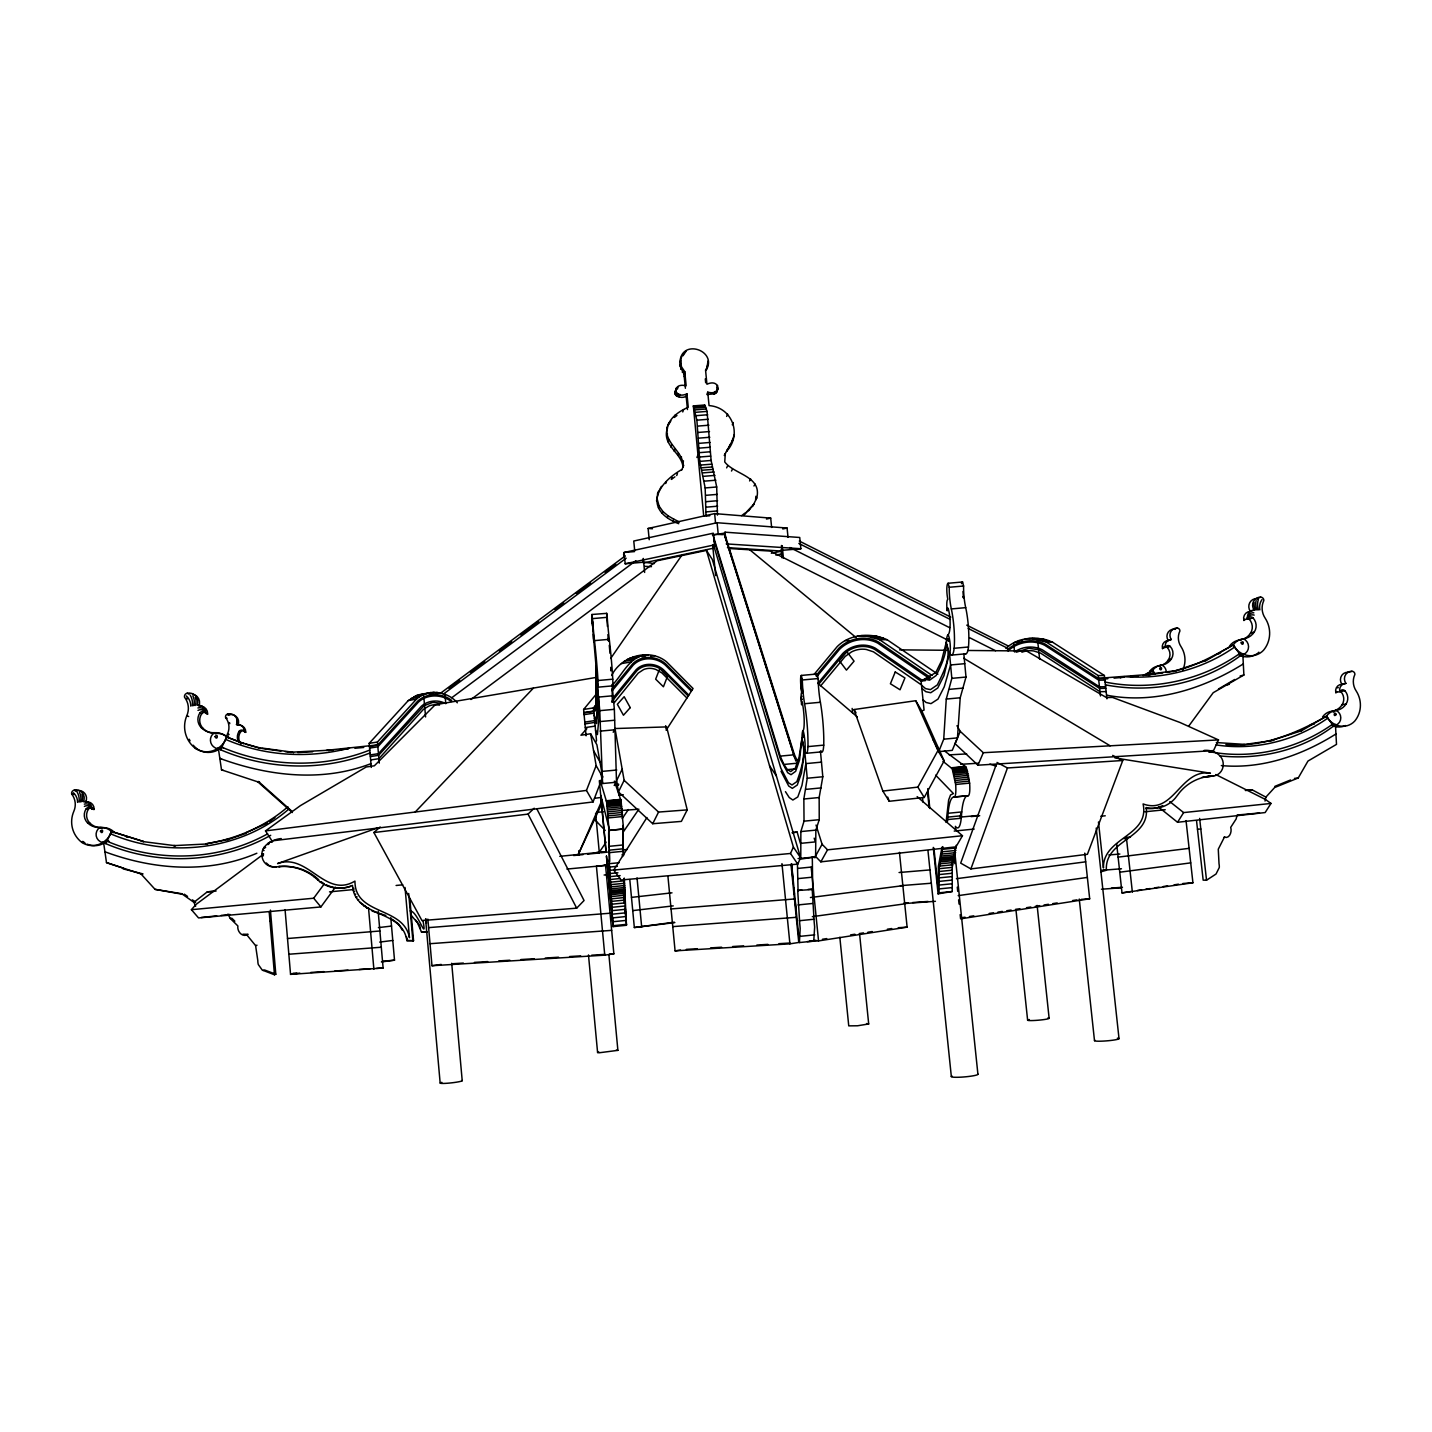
<?xml version="1.0" encoding="UTF-8"?>
<svg xmlns="http://www.w3.org/2000/svg" width="1432" height="1432" viewBox="0 0 1432 1432"><rect width="100%" height="100%" fill="white"/><g stroke="black" fill="none" stroke-linecap="round" stroke-linejoin="round"><path stroke-width="1.5" d="M601.046 773.477L602.586 783.537L616.512 782.212L614.364 709.323L612.162 685.516M933.27 847.404L938.085 893.854L952.244 891.51L952.244 867.38L956.2 845.292M623.296 855.244L622.974 825.512M611.697 908.837L612.538 917.894L626.035 916.534L624.263 878.12M801.848 890.042L797.713 890.453L812.75 889.505L812.302 857.231A7.303 0.913 84.2 0 1 812.427 856.98M602.586 783.537L599.757 710.666L597.377 684.8L597.967 707.211L596.571 723.572L594.441 718.452M593.349 634.125L593.528 638.941M709.825 515.735L706.012 516.057L705.17 487.936L699.747 461.39L696.883 420.185L693.357 405.9L704.669 405.005L707.05 411.396L711.113 460.46L716.698 486.987L717.45 515.09M625.283 905.973L611.732 907.333L609.817 872.16M669.03 422.78C658.971 441.199 685.409 451.08 682.992 467.297C682.115 453.192 662.819 445.961 666.9 430.012C668.243 418.484 678.446 411.539 688.255 407.261L686.93 393.8C673.452 400.065 671.572 381.843 686.161 385.87L684.782 371.676L681.399 366.681L680.719 359.629L679.842 365.715L683.995 374.146L685.391 388.269M938.085 893.854L939.106 892.834L939.052 868.687L942.811 846.616M780.995 771.257L788.71 786.025L792.326 788.352L797.266 785.04L801.419 773.262L804.659 750.386L807.236 778.238L803.853 799.002L804.032 821.163L800.864 831.562L800.792 854.993A18.294 2.184 84.3 0 1 800.506 858.394L798.054 858.556M717.128 388.716L717.038 391.741L714.801 393.764L706.853 394.534L707.748 392.153C722.301 396.163 720.368 377.976 706.943 384.241L705.546 370.065L706.853 368.024L705.958 370.512C718.434 350.697 681.256 337.773 679.967 362.171M686.93 393.8L686.143 396.163C681.614 399.671 670.713 395.089 676.477 389.504M732.701 440.018L726.561 451.349C742.349 434.63 732.378 407.279 709.055 405.596L707.748 392.153M820.447 751.12L822.809 776.753L819.158 797.534L819.229 819.695L815.846 830.113L815.649 853.526A18.294 2.291 84.3 0 1 815.327 856.927L800.345 859.164M963.826 653.601L965.991 677.05L960.21 697.778L957.471 737.892L952.244 750.368L938.712 751.657L943.724 739.18L946.266 699.067L951.832 678.356L949.47 652.867L944.01 675.51L937.745 687.987L930.764 692.73L925.824 691.692L921.814 688.309M942.023 847.135L938.39 866.217L938.264 889.952L933.933 848.12M947.358 821.807A35.048 6.444 84.2 0 0 947.626 819.569L948.091 813.269A56.403 10.668 83.9 0 1 953.623 797.033L968.372 795.691A13.783 2.703 84.2 0 0 969.625 783.125L965.669 766.782L944.458 750.923M755.881 496.26L755.613 499.804L756.758 497.96C762.11 476.068 734.473 474.708 724.735 461.945L725.326 453.443L724.341 455.519L727.545 449.254M956.111 827.159A35.03 6.659 84.2 0 0 961.248 818.245L961.749 811.944A56.367 11.009 83.9 0 1 967.495 795.691M960.729 813.555L960.281 817.779M808.078 889.415L812.212 889.004L814.199 922.351A16.271 1.969 84 0 1 814.647 927.095L813.752 941.092L799.414 942.56L800.184 928.562A16.271 1.88 84.1 0 0 799.736 923.819L797.713 890.453M1100.904 871.802L1106.381 870.262C1104.43 839.277 1150.576 838.884 1146.173 807.541A30.842 30.018 69.4 0 0 1175.225 798.179L1179.699 792.343A47.99 46.576 71.7 0 1 1210.04 776.216L1213.709 775.983A11.742 11.384 68.8 0 0 1223.232 764.688C1223.554 754.7 1212.85 749.509 1204.061 750.422M678.714 523.7C643.63 510.06 655.802 484.338 681.668 469.624M656.554 501.003L658.04 492.107M270.039 865.787A12.315 12.082 -25.5 0 0 276.072 867.076L274.675 867.058A12.387 12.154 -25.4 0 1 262.199 857.482C259.657 846.258 271.704 839.403 281.245 838.561M951.564 864.892L951.922 862.136M801.598 704.759L801.831 701.644L802.368 702.951A15 1.897 84.7 0 1 804.211 721.871A21.212 2.685 84.7 0 1 803.083 730.553A19.941 2.524 84.6 0 0 801.992 738.16L799.557 759.962L795.655 771.329L791.019 774.694L787.672 772.689L780.368 758.942L713.691 539.13M802.475 740.917C805.93 754.539 801.49 768.787 796.854 781.639L792.003 784.969L788.441 782.713L780.834 768.214L713.512 544.894M612.807 922.745L606.524 856.121M583.916 712.581L593.743 711.042L596.088 703.721L595.784 663.249L593.689 639.281L593.779 642.198M626.124 919.416L626.518 925.269L613.057 926.629L612.645 920.758M955.001 850.053L954.392 853.383M1331.456 725.272L1335.429 724.556L1336.504 744.372L1307.971 761.054L1298.233 777.97L1274.641 787.528L1265.888 797.123L1265.011 801.043M614.4 781.12L620.897 800.363L623.529 828.842L609.083 830.488L606.577 801.741L600.133 780.368M626.285 921.385L625.032 908.21M947.196 610.784L947.626 607.812L948.324 608.868A13.729 2.667 85.1 0 1 950.078 626.124A19.421 3.759 85.1 0 1 948.145 634.662A18.24 3.544 84.9 0 0 946.301 642.18C946.767 653.744 941.343 665.307 936.134 675.51L929.547 680.2L924.786 679.233L929.225 678.822M946.069 822.415L948.646 799.951L950.544 794.939L953.426 793.561L935.633 775.159M946.838 644.615C951.188 658.434 943.223 672.682 937.351 684.89L930.46 689.615L925.609 688.649L921.492 685.194M596.356 677.425L598.003 687.181L597.985 680.522A33.043 1.235 84.8 0 0 594.477 640.623L593.045 626.428M1335.895 692.909L1335.949 692.73A3.043 2.936 66.1 0 1 1336.754 691.423M1352.023 671.286A7.751 7.464 65.6 0 0 1345.901 683.404A6.856 6.605 66 0 0 1339.761 691.62L1335.77 692.479A6.82 6.569 66 0 1 1341.891 684.299A7.715 7.429 65.6 0 1 1347.977 672.252L1352.023 671.286A2.918 2.81 65.4 0 1 1354.887 674.454A16.468 15.841 65.8 0 0 1356.211 691.012A25.257 24.344 66.5 0 1 1354.726 721.102A17.399 16.772 66.7 0 1 1336.289 724.968L1336.02 724.843A18.097 17.435 66.7 0 1 1326.497 716.179C1296.282 733.363 1261.878 747.898 1225.881 744.604M1243.907 620.557L1243.961 620.36A3.258 3.15 62.4 0 1 1244.551 619.268M1260.751 597.162A8.27 8.001 61.9 0 0 1254.163 610.05A7.321 7.071 62.4 0 0 1247.558 618.785L1243.782 620.092A7.285 7.035 62.4 0 1 1250.351 611.41A8.234 7.966 61.9 0 1 1256.92 598.576L1260.751 597.162A3.115 3.007 61.7 0 1 1263.83 600.545A17.56 16.969 62.3 0 0 1265.19 618.194A26.957 26.08 62.9 0 1 1263.507 650.271A18.562 17.972 63.2 0 1 1243.728 654.317L1243.423 654.191A19.296 18.67 63.1 0 1 1233.238 644.919C1212.421 656.393 1191.066 669.084 1166.919 672.396M1162.533 648.678L1162.426 648.284A6.444 6.265 62.7 0 1 1168.297 640.552A7.303 7.088 62.3 0 1 1174.168 629.185L1177.176 628.057A2.757 2.667 62 0 1 1179.896 631.065A15.555 15.09 62.6 0 0 1181.06 646.709A23.861 23.198 63.3 0 1 1182.725 670.069M1177.176 628.057A7.339 7.124 62.3 0 0 1171.287 639.495A6.48 6.301 62.7 0 0 1165.397 647.246L1162.587 648.499A2.882 2.792 62.8 0 1 1167.205 647.407L1170.195 646.387A10.042 9.773 63 0 1 1171.358 658.953A14.248 13.855 62.8 0 1 1161.764 665.021A13.371 13.013 64.2 0 0 1152.617 670.427L1145.922 674.669M681.005 358.788L681.775 356.228M679.842 365.715L680.594 363.191M683.691 353.239L682.921 355.816L686.322 350.858M680.648 369.188L681.399 366.681M674.812 393.084L676.441 387.804M675.045 394.086L675.779 391.706M682.33 372.356L683.1 369.868M675.546 395.017L676.28 392.637M677.39 389.039L678.142 386.64M731.68 442.166L734.383 434.63M676.262 395.787L676.996 393.406M677.139 396.342L677.891 393.979M683.995 374.146L684.782 371.676M666.9 430.012L667.581 427.81M678.142 396.664L678.893 394.301M684.245 376.616L685.015 374.146M666.775 436.026L667.455 433.86M679.18 396.718L679.932 394.355M674.973 415.19L674.239 417.446L676.942 415.495M668.189 442.058L668.887 439.91M670.892 447.088L671.608 444.958M682.76 411.951L683.547 409.659M1236.997 815.435L1236.156 818.961L1230.697 827.392C1232.129 831.473 1229.766 838.955 1224.36 837.219L1218.274 849.194L1219.026 863.854A12.655 12.279 73.7 0 1 1219.276 867.541L1216.037 874.021L1206.532 880.215L1203.166 880.161L1196.543 820.787M661.423 486.361L657.395 493.986M674.275 451.402L675.009 449.308M708.017 361.079L707.014 367.147L707.891 364.641M665.719 483.533L666.399 481.582M693.357 405.9L703.738 516.361M658.452 507.913L659.114 506.105L657.198 499.142M677.766 455.304L678.5 453.228M996.242 764.545L960.693 863.12L970.896 868.92L1087.407 854.295L1122.742 760.499L1112.682 755.398M970.896 868.92L1007.448 767.964L1122.742 760.499M672.055 477.429L671.34 479.398L674.92 476.82M607.437 626.428L606.613 613.361L591.917 614.489L592.096 620.593M680.755 459.063L681.525 457.005M662.264 513.336L662.944 511.546L659.114 506.105M676.71 475.531L677.461 473.562M682.706 462.966L683.476 460.943M704.293 405.972L704.669 405.005M596.5 677.372L435.256 704.723L374.343 765.798L366.198 766.997L300.416 805.625L265.511 830.9L271.973 840.888L593.063 801.956L602.621 776.985L596.911 744.837L590.646 733.775L580.927 735.225L586.852 728.691M713.78 393.979L714.711 391.616M716.644 387.804L717.575 385.405M714.801 393.764L715.732 391.401M593.063 801.956L586.458 790.428L596.142 765.619L590.646 733.775M715.714 393.299L716.662 390.918M667.348 517.543L668.028 515.788L662.944 511.546M716.483 392.619L718.273 388.376M370.029 752.963C322.415 771.633 267.533 769.933 220.653 749.777L226.65 736.961L244.013 743.655L228.315 737.677A15.949 15.609 -17.3 0 0 216.107 733.435A16.969 16.629 -15.1 0 1 203.183 728.53L201.375 727.76A12.047 11.796 -15.3 0 1 199.871 712.957A3.473 3.401 -15.1 0 1 205.743 713.226L207.622 714.264M270.702 835.286C220.886 863.424 158.182 866.127 105.735 843.627L111.481 831.473L143.576 841.533L111.481 831.473A15.233 14.839 -22.9 0 0 99.846 827.463A16.217 15.788 -21.2 0 1 87.549 822.845A11.456 11.152 -21.4 0 1 86.171 808.829A3.294 3.204 -21.1 0 1 91.72 809.044L94.1 809.545M696.919 457.488L697.778 455.43M673.04 520.908L673.756 519.154L668.028 515.788M956.97 725.702L960.263 731.376L955.054 743.655L977.949 765.189L1213.548 750.583L1218.507 739.914L1179.932 722.462L1112.503 697.438L1106.435 697.563L1026.547 650.987L967.817 650.468M977.949 765.189L983.301 752.713L1218.507 739.914M726.65 416.426L727.635 414.17M573.623 855.53L577.991 855.119L602.228 799.772M646.924 817.529L613.755 870.065L621.058 880L797.749 864.123L800.595 857.75L712.277 559.375L706.459 550.407L657.073 560.789L470.967 699.496M752.946 505.747L754.073 503.921L743.888 514.947L752.946 505.747L756.758 497.96M797.749 864.123L790.5 853.472L793.382 847.082L706.459 550.407M732.289 424.767L733.309 422.53M205.743 713.226L205.868 712.921A7.786 7.607 -15 0 0 196.954 705.206A8.807 8.61 -14.4 0 0 187.162 693.231A3.312 3.24 -14 0 0 184.567 697.295A18.723 18.294 -15 0 1 186.804 715.696A28.604 27.996 -15.7 0 0 195.307 748.31L197.151 748.954A19.601 19.189 -16.2 0 0 219.096 749.276L219.382 749.079A20.388 19.959 -16.2 0 0 222.372 746.878M91.72 809.044L91.863 808.776A7.393 7.196 -21 0 0 83.432 801.49A8.377 8.144 -20.4 0 0 74.196 790.178A3.15 3.061 -20.2 0 0 71.707 794.044A17.793 17.291 -20.7 0 1 73.766 811.461A27.172 26.474 -21.7 0 0 81.713 842.32L84.041 842.446A18.634 18.151 -22 0 0 85.025 843.072M577.991 855.119L602.353 802.547M729.21 446.945L730.213 444.833M681.596 470.179L683.762 465.293M613.2 732.289L615.008 728.548L666.632 726.901L687.217 809.885L681.381 821.395L652.723 823.722L618.445 791.914L616.548 780.726L622.168 769.217M618.445 791.914L624.137 780.333L615.008 728.548M726.633 467.87L727.617 465.865M652.723 823.722L658.559 812.069L687.217 809.885M731.501 471.038L732.522 469.052M595.676 742.116L596.518 740.541L593.439 707.909L596.249 704.508M924.231 797.463L944.136 760.893L921.707 710.72L915.71 700.713L853.991 709.538L882.846 791.055L889.218 801.276L924.231 797.463L917.858 787.117L937.924 750.601L915.71 700.713M712.76 534.172L780.225 756.114L783.913 764.455L798.322 763.095L794.456 754.771L724.467 533.187L712.384 534.87L722.122 534.047M816.043 825.065L822.093 844.271L815.435 856.282L820.84 861.849L955.967 846.849L962.465 835.715L917.142 796.622M820.84 861.849L827.535 849.82L962.465 835.715M749.58 480.937L750.69 478.986M712.903 547.597L714.461 544.894L713.315 533.187L624.101 552.466L625.175 563.778L643.648 562.203L654.406 563.546M781.371 551.875L782.642 550.282L800.864 548.725L799.736 537.483L725.057 532.185L724.073 533.868L794.599 757.6M753.966 485.985L755.094 484.07M668.332 425.018L670.856 420.883M748.811 510.723L749.903 508.915M1177.552 822.272L1183.62 812.588L1270.989 803.442L1265.154 812.553L1177.552 822.272L1158.631 807.111M598.003 687.181L612.663 685.856M666.113 730.248L693.07 688.524L666.686 661.96C649.77 647.658 621.094 655.999 611.661 675.492M598.791 852.989L606.201 842.123M622.222 818.603L628.38 809.545M622.759 832.744L638.851 809.205L621.148 810.512M610.641 658.487L681.543 555.652M1188.882 725.899L1213.208 692.712L1243.889 675.009L1242.797 653.887L1239.038 655.015M263.613 854.063L195.951 904.487L191.423 909.696L198.547 917.93L320.893 906.939L335.392 887.196M191.423 909.696L313.68 898.222L324.294 883.884M614.31 702.647L638.242 673.076L643.63 669.55A36.373 24.058 81.1 0 1 656.017 669.532L661.96 672.986L686.93 698.01M612.61 698.548L636.13 669.711C643.398 662.246 655.874 662.927 663.392 669.657L688.81 695.111M611.625 701.787L636.828 670.838C643.791 663.66 655.695 664.394 662.927 670.749L688.201 696.059M612.18 690.833L633.23 665.11C641.787 656.286 656.518 657.145 665.343 665.11L691.334 691.226M611.625 685.767C622.222 675.546 628.881 657.037 645.367 654.997M611.768 689.347L632.532 664C641.411 654.836 656.679 655.749 665.808 664.018L691.942 690.278M586.082 735.797L583.612 709.467L596.231 694.18M814.056 674.454L837.183 646.62C849.982 633.767 871.157 632.461 887.106 639.728L937.888 674.203M815.918 675.797L838.669 648.445C848.782 638.171 865.483 634.913 878.299 641.894L930.657 677.587M816.831 676.62L839.474 649.43C849.23 639.531 865.34 636.399 877.709 643.111L928.974 678.106M820.751 685.767L845.202 656.411L851.557 651.882A36.051 29.105 89.4 0 1 866.306 649.466L873.466 651.828L920.382 684.174M818.8 684.102L843.573 654.442C851.557 646.476 864.606 643.917 874.666 649.376L920.687 680.916M1219.992 755.881C1260.285 760.231 1303.532 749.956 1335.429 724.556M1105.414 684.836C1152.599 694.001 1204.742 683.565 1242.797 653.887M371.3 767.427L369.188 743.333L377.421 742.027L416.497 699.12C428.096 688.452 447.375 691.173 457.345 702.808M369.188 743.333L408.299 700.552L416.766 695.469L434.147 692.3M798.072 891.116L797.409 862.673M415.208 812.016L533.438 688.076M380.16 826.944L373.895 832.529L421.957 920.561L576.684 908.157L584.059 900.513L536.749 808.704M608.94 955.09L617.89 1050.354L599.113 1052.788L597.591 1052.52L588.48 954.947M373.895 832.529L528.05 814.11L534.208 808.221M597.591 1052.52L598.791 1051.947M1005.873 648.392C1018.152 636.882 1037.573 635.647 1052.556 642.18L1104.394 675.51L1106.936 698.834M1007.287 650.038C1017.221 640.641 1032.937 637.884 1045.217 644.149L1098.559 678.571L1104.716 678.517M1008.056 650.916C1017.651 641.876 1032.794 639.227 1044.644 645.241L1098.738 680.182L1104.895 680.111M267.891 844.629L269.27 843.502L267.838 843.376M216.107 891.008L207.264 891.868L193.911 902.321L182.508 894.284L155.068 889.362L140.998 873.967L106.487 862.619L103.516 841.944L105.717 842.07M269.502 821.646L274.872 817.636M448.896 688.237L459.654 680.236M470.43 672.217L484.768 661.548M499.124 650.88L511.689 641.536M520.657 634.877L538.593 621.524M554.739 609.531L563.707 602.854M576.273 593.51L590.628 582.842M604.966 572.173L615.742 564.172M289.031 808.901C240.827 850.894 168.403 858.609 110.407 833.728M443.24 694.216L626.16 558.194M451.796 697.706L635.844 560.735M246.268 833.263L228.189 839.546L205.904 843.824C235.922 838.955 264.866 826.89 287.886 806.735M440.394 693.321L625.211 555.902M741.615 515.645L744.962 513.175M111.481 831.473A19.475 18.956 -22 0 1 102.925 842.356L102.657 842.535A18.741 18.24 -22 0 1 81.713 842.32M87.101 844.146A18.634 18.151 -22 0 0 104.858 842.678L105.145 842.499A19.386 18.867 -22 0 0 107.991 840.387M1333.765 726.525L1327.84 718.094C1295.817 740.702 1254.862 750.995 1216.072 744.891M1332.404 724.359C1297.356 749.222 1252.123 759.765 1209.825 751.728M1270.059 740.971L1301.581 730.732L1326.497 716.179A14.159 13.658 67.3 0 1 1336.056 710.433A15.072 14.535 66.2 0 0 1346.098 703.989A10.633 10.257 66.3 0 0 1344.791 690.689L1340.782 691.567A3.043 2.936 66.1 0 0 1339.636 690.851M1218.489 688.989L1234.688 679.484M1241.007 655.963L1234.688 646.978C1202.791 669.478 1162.909 679.556 1124.12 676.674L1120.236 677.569L1124.12 676.674M1239.557 653.654C1201.018 680.719 1151.292 691.441 1105.11 682.044M1148.804 675.474L1153.888 672.252L1152.617 670.427L1143.058 675.564M1173.166 671.554L1206.46 660.349L1233.238 644.919A15.108 14.624 63.8 0 1 1243.513 638.833A16.092 15.573 62.4 0 0 1254.307 631.995A11.349 10.991 62.6 0 0 1252.964 617.818A3.276 3.168 62.4 0 0 1247.737 619.054M317.618 879.839L318.781 879.767L315.255 876.742A50.335 49.422 -30.3 0 0 280.01 866.575L278.631 866.557A50.621 49.69 -30.3 0 1 314.073 876.778L319.998 881.808A32.274 31.79 -26.8 0 0 352.487 885.37C354.653 918.413 402.195 908.532 406.885 940.627L413.544 940.645L409.803 898.347M406.885 940.627L413.544 940.645M421.455 931.946L427.255 931.981L421.455 931.946L417.517 922.852L411.163 915.263M420.435 928.777L419.648 925.466L415.638 920.114M1335.949 733.972C1301.849 755.416 1262.057 769.306 1221.353 765.583M1243.316 663.911C1202.916 689.132 1154.21 704.472 1106.542 695.147M1016.362 652.187L1028.91 648.266L1039.238 649.824L1099.633 688.434L1105.79 688.327M1223.823 837.452L1224.718 836.986M267.605 833.854C218.881 860.9 157.824 862.995 106.756 841.121L108.957 841.246M402.41 930.317L398.579 924.016L392.279 919.326M242.957 934.201L248.112 934.326C242.527 937.96 236.96 931.588 237.873 925.949L230.284 918.485L227.939 914.099M920.848 711.364L924.07 710.075L921.062 681.005L935.758 672.646L941.558 660.779L946.301 642.18A23.395 4.564 85 0 0 949.649 653.243L949.738 653.404A22.5 4.386 85 0 0 954.142 648.284L968.479 646.995A32.524 6.516 85 0 0 965.705 607.651A21.695 4.439 85.2 0 1 963.593 586.01L962.626 582.036A10.114 2.041 85.2 0 0 961.481 583.665M859.737 935.472L868.687 1023.969L857.535 1025.777L848.746 1025.867L839.832 937.262M246.644 934.666L255.594 945.621L257.832 960.729A13.371 13.103 -33 0 0 258.315 964.559L262.217 970.055L274.479 974.78L275.803 974.225L270.415 910.108M1274.874 786.347L1290.518 779.993M263.112 970.484L264.49 969.947L275.803 974.225M378.137 827.714L277.575 863.586C307.88 852.416 325.118 899.028 354.957 881.092C354.706 915.746 403.591 906.134 409.463 937.674L405.023 887.464M1168.297 640.552L1171.287 639.495M1250.351 611.41L1254.163 610.05M256.847 853.239C208.481 874.039 153.421 869.868 104.93 851.772M369.778 750.064C322.612 768.716 268.196 767.14 221.709 747.128L223.41 747.79M370.96 763.632C322.254 782.516 267.891 776.108 219.812 758.369L221.513 758.978M349.533 748.023L348.764 748.292C308.166 758.763 264.097 756.078 225.54 739.342M1246.484 618.212A3.258 3.15 62.4 0 1 1249.152 619.125L1252.964 617.818M385.817 915.46L372.087 911.074M1150.218 672.252A17.005 16.522 63.5 0 1 1149.717 671.357A13.318 12.942 64.3 0 1 1158.81 665.97A14.177 13.783 62.8 0 0 1168.369 659.919L1171.358 658.953M1242.707 639.352A16.003 15.484 62.5 0 0 1250.494 633.23L1254.307 631.995M1216.448 654.406L1220.082 653.278M1202.898 661.441L1206.46 660.349M1239.664 655.319L1243.423 654.191M255.594 945.621L257.008 945.209M1240.13 676.011L1243.889 675.009M1225.613 685.284L1229.3 684.317M814.182 838.15L815.309 841.909L800.416 843.376L797.141 832.064L792.021 832.744M366.61 908.246L367.505 908.013L359.683 902.142M364.104 906.438L365.017 906.223M1341.891 684.299L1345.901 683.404M649.215 539.721L648.123 528.462L714.64 513.605L770.702 518.115L771.633 527.459M788.03 537.376L787.081 528.032L717.092 522.734L633.767 541.028L634.68 550.443M361.795 904.398L362.708 904.183M766.46 519.046L770.702 518.115M782.749 528.963L787.081 528.032M625.175 563.778L714.461 544.894M242.438 742.957L258.422 747.576L292.253 752.158L326.245 750.368L377.672 744.909M333.298 750.279L326.245 750.368M714.425 548.009L643.362 562.973L643.004 559.214M274.479 974.78L270.004 921.385L271.346 921.098M606.112 851.682L600.813 795.333L608.69 826.89L608.994 847.869M771.347 553.253L781.997 551.087L781.442 545.485M775.875 555.115L782.32 553.808M1323.096 717.88A18.007 17.345 66.7 0 1 1322.577 716.931A14.087 13.586 67.3 0 1 1332.082 711.203A15 14.463 66.2 0 0 1342.088 704.795L1346.098 703.989M632.64 657.27L648.428 654.818M357.821 899.69L358.752 899.511M1310.37 724.753L1314.254 724.055M1297.768 731.394L1301.581 730.732M419.755 694.538L431.014 692.515M416.766 695.469L424.964 694.037M629.722 658.237L639.46 656.536M415.405 696.113L423.603 694.681L425.59 716.949M628.38 658.899L638.117 657.198M413.884 696.758L422.1 695.326M429.081 693.876L437.279 692.444M626.912 659.579L636.649 657.879M641.805 656.715L645.689 656.035M436.33 693.643L440.412 692.945M650.719 656.303L654.603 655.623M411.145 698.386L419.361 696.954M624.245 661.298L633.982 659.597M408.299 700.552L416.497 699.12M621.47 663.589L631.226 661.906M1240.953 744.98L1273.746 740.344M230.284 918.485L231.841 918.216L234.848 921.188M356.192 897.058L357.141 896.897M1212.367 751.37L1208.769 751.979L1213.996 751.782M583.612 709.467L593.439 707.909M369.456 746.43L377.708 745.141L417.804 701.036C427.112 692.533 442.005 692.855 451.724 700.463M583.934 712.85L593.761 711.31M369.599 748.095L377.851 746.806L418.502 702.038C427.47 693.858 441.844 694.162 451.223 701.483M584.113 714.658L593.94 713.118M667.974 876.724L675.081 950.866L789.909 943.849L798.77 942.471L791.037 864.785M809.42 941.272L815.918 940.269M822.415 939.267L826.747 938.587M850.572 934.899L854.904 934.237M859.236 933.557L863.55 932.894M867.882 932.232L872.213 931.552M887.375 929.207L891.706 928.545M960.657 917.876L965.043 917.196M969.428 916.516L973.814 915.836M989.19 913.455L993.575 912.775M997.961 912.095L1002.346 911.414M1006.75 910.734L1011.135 910.072M1015.521 909.392L1019.906 908.711M1026.493 907.691L1030.879 907.011M1035.282 906.331L1039.668 905.65M1044.053 904.97L1048.439 904.29M1052.824 903.61L1057.228 902.93M1072.586 900.549L1076.971 899.869M1116.656 843.788L1122.008 892.906L1130.689 891.563M1137.205 890.561L1141.555 889.881M1145.904 889.218L1150.236 888.538M1154.586 887.876L1158.936 887.196M1163.267 886.533L1167.617 885.853M1174.133 884.851L1178.464 884.17M807.254 941.612L818.549 940.913L907.118 927.148L899.439 852.344M1084.74 853.114L1089.68 898.795L960.603 918.843L960.156 914.636M1122.008 892.906L1192.928 882.774L1186.036 820.59M370.208 754.915L378.442 753.662L421.384 706.227C427.953 700.337 438.138 699.371 445.8 703.667L444.976 694.395M584.811 722.104L594.638 720.6M354.85 894.284L355.798 894.141M370.351 756.579L378.603 755.326L424.051 705.743L432.715 702.396L442.023 703.309M584.972 723.912L594.817 722.408M370.637 759.945L378.889 758.692L423.478 709.288L429.027 705.958A33.348 24.541 81.1 0 1 439.499 705.135M585.312 727.581L595.157 726.096M675.081 950.866L680.486 950.06M604.769 955.162L613.863 953.837L605.539 865.34L596.428 866.27L604.769 955.162L431.981 965.723L427.846 919.093M280.01 866.575L274.675 867.058M958.187 895.627L1087.371 877.422M1190.726 862.87L1119.752 872.213M904.72 903.861L812.338 916.659M431.981 965.723L441.217 964.434M796.264 917.321L672.754 926.629M285.058 909.606L290.553 974.369L383.114 967.996L378.173 911.361M353.758 891.402L354.724 891.277M1176.567 670.516L1145.188 674.74L1098.541 678.338M1146.101 675.188L1162.748 672.951M1202.11 777.343A47.739 46.325 71.7 0 1 1206.442 776.699L1210.04 776.216M1206.442 776.699L1213.709 775.983M611.661 930.352L430.03 943.706M382.666 961.248L394.516 960.174L390.775 917.59M629.794 879.57L634.34 927.542L674.186 922.208M381.395 961.946L394.516 960.174M634.34 927.542L674.848 922.584M290.553 974.369L299.807 973.116M792.845 832.636L797.141 832.064M902.858 885.674L810.423 897.542M956.415 878.693L1085.689 861.831M1189.115 848.353L1118.106 857.124M794.438 898.974L671.071 908.944M614.668 784.611L618.624 784.11M381.306 947.232L288.852 954.231M614.221 785.416L618.642 784.861M265.511 830.9L586.458 790.428M379.659 942.095L392.78 940.448M673.237 905.883L632.747 910.609M610.05 913.222L428.598 927.632M594.513 798.286L601.154 797.463M618.875 795.297L623.314 794.76M379.892 930.997L287.51 938.515M352.97 888.413L353.937 888.305M378.406 927.614L391.527 926.057M672.002 892.834L631.494 897.381M1294.438 778.417L1298.233 777.97M882.846 791.055L917.858 787.117M1245.5 790.482L1252.016 789.748L1265.888 797.123M953.623 797.033L954.464 797.033A13.801 2.613 84.2 0 0 955.645 784.467L952.191 768.698L942.936 761.287M1038.612 638.582L1025.258 638.887M201.196 917.518L216.733 915.871M221.172 915.406L230.051 914.475M604.125 875.024L608.546 874.54M800.345 936.313L814.772 934.845M559.805 856.336L606.416 851.628M622.687 849.982L627.144 849.516M578.653 855.047L583.092 854.6M587.532 854.152L596.392 853.257M600.831 852.81L607.49 852.13M971.075 816.598L979.703 815.721M954.213 831.079L974.207 829.056M1100.814 816.24L1105.253 815.793M1144.92 811.783L1165.218 809.724M611.375 901.39L624.943 900.048M939.052 868.687L952.244 867.38M611.536 904.236L625.104 902.876M938.819 871.533L952.012 870.208M938.676 874.612L951.832 873.305M625.748 912.828L612.234 914.189L611.965 910.663L625.498 909.302M938.604 877.923L951.761 876.617M938.604 881.45L951.761 880.125M938.694 885.119L951.832 883.795M938.855 888.932L951.994 887.607M798 904.935L812.445 903.485M613.182 925.698L626.697 924.338M939.106 892.834L952.244 891.51M799.36 920.722L813.806 919.254M605.772 851.736L595.408 852.792L604.895 851.915M615.706 869.761L609.799 870.352L609.227 863.693L619.072 862.726M609.513 867.058L617.407 866.288M617.926 872.768L610.05 873.538L609.065 863.281M610.283 876.599L620.128 875.614M800.506 858.394L815.327 856.927M610.497 879.481L620.325 878.496M611.965 910.663L610.497 882.166L624.424 880.805M942.721 849.301L956.093 847.977M610.82 884.636L624.567 883.275M942.542 851.772L955.914 850.447M610.945 886.873L624.674 885.513M942.328 853.991L955.663 852.667M797.696 868.418L812.32 866.969M611.034 888.842L624.746 887.482M942.023 855.978L955.359 854.653M611.088 890.525L624.782 889.165M941.683 857.678L955.001 856.354M611.106 891.903L624.782 890.543M941.272 859.093L954.571 857.768M611.088 893.12L624.746 891.76M940.681 860.328L953.963 859.003M611.106 894.678L624.728 893.335M940.18 861.939L953.426 860.614M611.16 896.593L624.764 895.251M939.714 863.872L952.96 862.547M797.696 878.639L812.266 877.19M611.249 898.848L624.835 897.488M939.338 866.127L952.566 864.821M608.904 860.292A35.549 1.253 84.6 0 0 609.441 852.631L609.083 846.33A57.226 2.094 84.6 0 1 608.976 830.399L623.475 829.092A57.208 2.452 84.6 0 0 623.117 844.952L623.457 851.27A35.532 1.468 84.6 0 1 623.618 855.459M954.124 797.069L968.372 795.691M804.032 821.163L819.229 819.695M609.083 846.33L623.117 844.952M948.091 813.269L961.749 811.944M609.298 850.16L623.332 848.782M800.864 831.562L815.846 830.113M947.823 817.099L961.445 815.757M609.441 852.631L623.457 851.27M947.626 819.569L961.248 818.245M1245.41 790.392L1252.016 789.748M821.467 762.128L805.876 763.614L801.956 785.434L797.803 796.944L792.863 800.023L789.247 797.552L785.452 791.663M783.913 764.455L787.421 769.628L795.745 768.841M807.236 778.238L822.809 776.753M606.345 800.757L620.647 799.378M951.367 767.785L965.258 766.46M606.452 801.115L620.772 799.754M951.761 768.107L965.669 766.782M606.577 801.741L620.897 800.363M952.191 768.698L966.099 767.355M606.721 802.6L621.058 801.222M952.62 769.503L966.546 768.178M606.882 803.692L621.237 802.314M953.05 770.559L966.976 769.235M607.078 804.981L621.434 803.62M953.461 771.83L967.406 770.488M607.258 806.485L621.631 805.106M953.873 773.28L967.835 771.938M607.454 808.149L621.828 806.771M954.249 774.891L968.211 773.548M805.697 789.39L821.145 787.904M607.669 809.939L622.043 808.561M954.607 776.645L968.587 775.303M607.866 811.855L622.258 810.476M954.929 778.525L968.909 777.182M608.063 813.841L622.455 812.445M955.216 780.476L969.196 779.115M608.26 815.864L622.652 814.486M955.448 782.463L969.428 781.12M803.853 799.002L819.158 797.534M608.457 817.905L622.848 816.509M955.645 784.467L969.625 783.125M604.232 865.107L608.672 864.677M329.521 891.868L353.937 889.523M396.091 885.477L402.75 884.833M566.911 869.081L606.846 865.232M803.083 730.553A11.205 1.414 84.6 0 1 804.873 741.078A11.205 1.414 84.6 0 1 804.873 751.012L804.802 750.816A24.613 3.115 84.6 0 0 807.934 746.609L823.722 745.123A35.549 4.744 84.7 0 0 820.393 702.271A23.735 3.24 84.8 0 1 818.137 678.535L817.242 674.024A11.062 1.486 84.8 0 0 816.526 675.224M602.657 771.347L616.798 770.022M943.724 739.18L957.471 737.892M806.377 753.286L822.04 751.818M780.225 756.114L794.456 754.771M961.176 817.028L978.808 815.399M613.755 870.065L790.5 853.472M924.965 679.377L929.404 678.965M921.062 681.005L925.448 680.612M599.757 710.666L614.364 709.323M951.832 678.356L965.991 677.05M600.062 721.567L614.543 720.242M949.237 689.365L963.306 688.076M807.934 746.609A35.585 4.493 84.7 0 0 804.587 703.721L820.393 702.271M339.742 749.67L348.352 748.882M354.903 748.274L363.71 747.468M1103.714 679.09L1107.849 678.714M1114.042 678.142L1124.263 677.193M1130.313 676.638L1138.368 675.886M600.187 731.125L614.525 729.801M946.266 699.067L960.21 697.778M1237.248 815.041L1259.498 812.982M597.985 680.522L612.753 679.18A33.008 1.45 84.8 0 0 609.28 639.316A22.017 0.985 84.8 0 1 607.222 617.317L606.721 613.254M951.707 655.086L965.938 653.78M801.598 704.49L801.58 704.222A9.738 1.235 84.7 0 1 801.687 692.623A11.062 1.414 84.8 0 1 800.595 681.059A11.062 1.414 84.8 0 1 801.383 675.421L817.171 673.989M964.756 663.678L950.579 664.967L944.243 686.841L937.996 699.102L930.997 703.631L926.074 702.486L923.014 699.818M804.587 703.721A23.753 3.061 84.8 0 1 802.314 679.985L818.137 678.535M594.477 640.623L609.28 639.316M954.142 648.284A32.542 6.319 85 0 0 951.331 608.94L965.705 607.651M947.196 610.533L947.125 610.229A8.914 1.736 85.1 0 1 947.841 599.346A10.114 1.987 85.2 0 1 946.821 588.785A10.114 1.987 85.2 0 1 948.145 583.254L962.537 582.001M592.812 625.175L592.436 618.624L607.222 617.317M951.331 608.94A21.713 4.296 85.2 0 1 949.237 587.263L963.593 586.01M1208.662 776.592L1210.094 776.466A11.671 11.331 68.8 0 0 1212.85 775.661M624.101 552.466L634.591 551.571M705.779 495.329L717.289 494.38M706.083 501.683L717.593 500.717M706.173 507.161L717.647 506.194M706.119 511.886L717.575 510.92M207.264 891.868L214.388 891.277M899.063 872.518L929.959 869.922M1108.851 854.958L1119.86 854.045M699.031 452.691L710.397 451.76M699.299 457.041L710.666 456.128M699.747 461.39L711.113 460.46M700.337 465.096L711.722 464.165M701.036 467.87L712.456 466.939M701.823 470.269L713.261 469.338M702.647 472.9L714.12 471.969M703.506 476.337L714.998 475.388M704.347 481.152L715.875 480.203M705.17 487.936L716.698 486.987M695.648 412.309L707.05 411.396M696.256 415.656L707.659 414.761M696.883 420.185L708.303 419.272M697.527 426.11L708.947 425.197M698.064 432.464L709.502 431.551M698.422 438.174L709.842 437.261M698.655 443.383L710.057 442.452M698.834 448.162L710.218 447.249M693.929 406.921L705.242 406.008M694.484 408.156L705.833 407.261M695.057 409.892L706.441 408.979M900.424 885.674L931.337 883.222M1101.638 870.334L1121.471 868.759M596.804 812.302L603.445 811.819M903.789 903.198L908.192 902.876M912.614 902.554L928.061 901.426M1111.465 888.073L1122.473 887.267M904.487 903.556L935.418 901.301M1101.459 889.218L1121.31 887.786M1182.814 883.508L1192.928 882.774M1081.267 899.385L1089.68 898.795M319.998 881.808L321.162 881.736A32.095 31.629 -26.9 0 0 323.704 883.455M898.258 927.721L907.118 927.148M293.041 973.259L296.782 973.026M310.78 972.453L323.918 971.63M334.891 970.968L348.048 970.162M359.002 969.482L369.975 968.802M376.544 968.408L383.114 967.996M452.279 963.754L463.359 963.074M474.422 962.394L487.703 961.57M498.766 960.908L509.828 960.228M520.908 959.547L534.19 958.724M545.252 958.044L558.534 957.22M569.596 956.54L580.658 955.878M591.738 955.198L605.02 954.374M609.441 954.106L613.863 953.837M686.304 949.38L697.33 948.7M710.558 947.894L721.585 947.214M732.611 946.534L743.638 945.854M756.866 945.048L767.892 944.368M778.918 943.688L789.945 943.008M614.507 784.879L618.284 784.664M960.693 764.312L978.235 763.238M155.068 889.362L182.204 893.783M1197.474 829.217L1200.804 829.021L1206.532 880.215M949.148 754.861L966.672 753.912M207.568 843.949L173.648 845.632L175.492 845.739L141.571 841.407M297.767 752.57L312.57 751.782M1127.235 837.255L1130.439 837.093M1123.995 838.687L1127.163 838.543M314.073 876.778L315.255 876.742M1106.148 691.584L1099.991 691.692L1040.581 653.117L1033.743 650.969A32.524 27.817 89.5 0 0 1021.875 652.204M140.998 873.967L143.021 873.932L123.116 868.884M1105.611 686.733L1099.454 686.823L1042.299 649.788C1033.546 645.42 1022.538 646.351 1014.554 651.972L1013.605 642.932M872.518 635.772L857.428 636.094M1032.311 638.475L1046.291 642.073L1098.237 675.564L1104.394 675.51M1103.302 870.244L1106.381 870.262M899.636 649.86L945.997 650.271M106.487 862.619L123.152 868.096M1018.385 640.677L1022.609 640.748M864.803 635.629L879.427 639.603L887.106 639.728M1046.291 642.073L1052.556 642.18M1015.091 642.091L1019.316 642.145M845.256 640.587L849.122 640.641M948.145 583.254L949.237 587.263M861.097 635.665L876.187 636.13M1028.785 638.511L1035.085 638.618M1035.837 638.815L1042.12 638.923M870.208 636.399L877.905 636.524M1043.767 639.281L1037.484 639.173L1039.614 659.006M872.106 636.757L879.803 636.882M1039.292 639.513L1045.575 639.603M875.632 637.92L883.329 638.028M1042.675 640.552L1048.94 640.641M1244.497 744.372L1216.341 742.546M261.966 855.727L263.434 855.799M866.557 1023.558L868.687 1023.969M644.776 566.338L651.471 566.66M261.949 853.955L263.416 854.027M104.858 842.678L102.657 842.535A8.574 8.359 -22.5 0 1 99.846 827.463L102.084 827.678A15.161 14.768 -22.9 0 1 113.647 831.652A19.386 18.867 -22 0 1 113.253 832.762M102.925 842.356L105.145 842.499M727.456 547.65L781.997 551.087M262.611 850.465L264.079 850.554M726.203 543.892L800.864 548.725M648.123 528.462L652.491 528.766M722.605 534.673L718.238 534.369L717.092 522.734M263.273 848.818L265.6 847.368L264.132 847.243M126.446 837.093L128.522 837.255M616.333 1050.086L617.89 1050.354M226.632 839.403L228.189 839.546M269.359 842.428L272.42 841.819L271.006 841.676M87.549 822.845L89.84 823.078A16.128 15.716 -21.2 0 0 102.084 827.678A8.538 8.306 -22.5 0 0 101.207 828.34M246.823 832.368L267.695 822.97L266.352 822.738M86.171 808.829L88.462 809.134A3.276 3.186 -21.1 0 1 92.454 807.988M262.002 748.506L280.923 751.084M285.129 751.639L291.448 752.498M83.432 801.49L85.741 801.848A7.357 7.16 -21 0 1 94.118 809.08L93.993 809.348A3.276 3.186 -21.1 0 0 93.187 808.418M1114.973 757.94L1210.434 773.226C1180.469 768.393 1173.936 815.327 1143.094 803.925C1150.057 836.342 1102.729 837.237 1103.446 867.953L1098.469 821.986M71.707 794.044L74.088 794.42M74.196 790.178L76.558 790.589A8.324 8.091 -20.4 0 1 85.741 801.848M812.732 857.106L815.148 857.696M246 744.228L259.908 748.22L258.422 747.576M292.038 811.371L259.443 782.409L221.513 769.843L218.291 747.987L219.991 748.65M259.443 782.409L257.939 781.944L292.379 812.535M221.513 769.843L223.213 770.38M258.19 781.478L259.496 781.908M989.888 764.133L996.099 766.156M801.383 675.421L802.314 679.985M219.382 749.079L217.378 748.632A19.726 19.296 -16.2 0 1 195.307 748.31M201.375 727.76A17.077 16.719 -15 0 0 214.37 732.701A16.02 15.698 -17.2 0 1 226.65 736.961L228.315 737.677M186.804 715.696L188.684 716.519M238.75 742.277A10.597 10.4 -16.2 0 1 239.09 731.34L240.487 732.003A3.043 2.989 -16 0 1 245.624 732.235L245.749 731.967A6.802 6.677 -15.9 0 0 237.927 725.218A7.715 7.554 -15.3 0 0 229.353 714.711L227.885 713.959A2.918 2.846 -14.9 0 0 225.612 717.557A16.468 16.128 -15.8 0 1 227.599 733.775L229.066 734.419M199.871 712.957L201.679 713.798A3.455 3.383 -15.1 0 1 207.515 714.067L207.658 713.763A7.733 7.572 -15 0 0 198.78 706.101A8.753 8.574 -14.4 0 0 192.443 694.108M292.253 752.158L293.542 752.784M227.885 713.959A7.751 7.59 -15.2 0 1 236.513 724.52L237.927 725.218M673.756 519.154L679.466 521.964M225.612 717.557L227.079 718.273M799.307 541.045L950.812 617.12M966.761 625.14L1008.629 646.154M798.823 543.426L950.257 619.447M968.193 628.451L1008.038 648.463M789.945 547.543L949.649 627.681M969.625 637.705L995.562 650.737M946.266 639.352L770.309 551.087L728.834 548.492L795.87 761.072M1215.786 774.551L1265.423 799.45L1270.989 803.442M187.162 693.231L189.042 694.18M997.012 762.451L1007.448 767.964M327.892 750.028L328.984 750.672M787.421 769.628L790.732 771.562L795.297 768.178L799.128 756.919L801.992 738.16A25.579 3.24 84.6 0 0 804.802 750.816M963.736 658.273L1110.158 745.803M879.427 639.603L932.107 675.474M922.512 680.504L875.256 648.159C864.749 642.467 851.091 645.098 842.768 653.457L817.869 683.315L857.249 716.895M184.298 894.159L187.538 896.432M192.407 899.851L195.647 902.142L193.911 902.321L195.683 906.152M103.516 841.944L105.735 843.627M218.291 747.987L220.653 749.777M1169.801 801.58L1183.62 812.588M410.232 910.949C417.75 911.02 427.309 944.064 422.959 920.543M749.795 549.798L856.175 637.616M624.137 780.333L658.559 812.069M960.263 731.376L983.301 752.713M822.093 844.271L827.535 849.82M595.103 819.981L605.253 830.506M313.68 898.222L320.893 906.939M1326.497 716.179L1327.84 718.094M1233.238 644.919L1234.688 646.978M1149.717 671.357L1150.988 673.165M793.382 847.082L800.595 857.75M769.557 765.744L776.395 775.983M853.991 709.538L856.014 712.778M933.145 739.897L939.32 750.135M937.924 750.601L944.136 760.893M596.142 765.619L602.621 776.985M593.564 750.637L599.936 761.86M528.05 814.11L576.684 908.157M935.49 743.924L937.906 749.724M887.733 797.087L889.218 801.276M591.935 614.507L592.436 618.624M406.402 936.671L407.565 940.233M594.352 709.538L595.39 710.863L596.374 706.62L595.945 673.774L597.52 687.324M594.137 715.284L596.285 720.421L597.645 704.168L597.198 684.496M595.533 730.123L597.43 734.58L598.862 718.649L598.504 697.08L613.111 695.755L613.147 702.056M622.15 854.51L622.652 856.497M948.664 652.634L949.237 655.391M595.748 666.327L597.466 685.337M804.068 749.92L804.587 753.035M610.712 667.33L611.124 670.695M608.833 641.178L608.403 638.099L608.439 640.892M592.991 630.152L593.761 641.948M610.748 669.299L610.73 670.623M1199.64 818.424L1200.804 829.021M592.92 629.561L593.117 630.617L592.884 627.717M1126.358 837.219L1132.372 892.172M592.597 625.641L593.027 629.847M1098.237 675.564L1100.456 695.97M1096.214 828.108L1119.018 1038.63M1079.263 899.045L1094.495 1040.634M1037.126 905.4L1049.137 1018.349M1015.932 909.571L1027.621 1020.139M954.607 850.483L977.931 1074.358M954.41 859.343L954.858 863.639M957.292 887.16L957.739 891.402M958.617 899.851L959.064 904.075M927.775 788.638L929.833 808.471M927.542 792.129L929.153 807.612M922.494 797.696L922.96 802.135M927.99 850.805L951.331 1076.47M852.147 708.428L852.595 712.939M593.224 630.348L592.776 626.751M592.776 627.377L592.687 625.766M782.176 545.664L783.447 558.355M781.12 549.369L781.962 557.8M811.174 867.219L818.549 940.913M791.574 863.693L799.414 942.56M791.377 863.657L791.824 868.078M792.254 872.518L793.149 881.378M793.775 887.715L794.402 894.051M795.261 902.733L795.923 909.248M781.962 863.621L789.909 943.849M686.143 396.163L687.467 409.552M609.28 645.313L609.996 653.332M725.057 532.185L725.827 539.989M724.467 533.187L724.861 537.072M705.296 378.889L705.672 382.774M714.64 513.605L715.57 523.235M712.653 545.001L715.66 575.61M665.665 725.702L665.97 728.727M643.29 558.426L644.633 572.442M592.866 626.84L592.991 628.022M593.295 630.384L592.83 623.743M623.618 554.041L623.976 557.8M637.025 877.87L641.679 927.023M623.582 892.834L624.62 903.825M623.6 894.338L624.424 903.18M625.05 909.803L626.303 923.067M599.328 780.726L606.005 851.7M606.416 856.121L613.057 926.629M595.623 813.287L599.364 853.168M592.544 625.784L592.418 622.759M578.743 850.715L579.172 855.155M592.472 625.122L592.239 617.461M609.227 863.693L609.119 850.071M955.395 826.3L955.699 829.665M592.544 623.224L592.651 624.442M451.707 963.271L462.214 1080.713M426.092 919.004L426.485 923.336M425.572 918.968L440.161 1083.057M592.329 621.757L592.347 622.974M408.693 893.496L412.899 941.039M377.421 742.027L379.283 763.113M368.525 908.013L373.877 969.267M592.329 620.826L592.275 622.097M269.252 912.542L270.004 921.385M592.239 619.644L592.239 620.772M612.305 916.623L612.842 921.743L626.357 920.382L625.211 907.476M592.15 619.788L592.043 617.317M592.651 623.117L592.49 621.112M608.403 640.641L607.884 634.644M610.014 874.916L610.497 882.166M624.119 878.586L624.782 900.549M612.18 690.331L612.305 702.271M1162.694 805.607A30.681 29.875 69.4 0 1 1145.761 808.382M1229.551 646.101A15.036 14.553 63.8 0 1 1239.772 640.032L1243.513 638.833A8.52 8.234 63.5 0 1 1243.728 654.317M1258.406 609.853A16.11 15.555 62 0 1 1258.388 599.382M1257.135 609.96A13.049 12.62 62 0 1 1256.15 600.527M1248.471 616.619A5.603 5.424 62.5 0 1 1254.181 615.098M1255.774 610.014A11.456 11.062 61.9 0 1 1254.128 602.389M1248.632 614.99A6.104 5.889 62.4 0 1 1253.823 612.807M1259.856 609.889A13.121 12.691 62.1 0 1 1262.022 599.578M1240.756 639.871A16.003 15.484 62.5 0 1 1239.772 640.032A8.467 8.198 63.5 0 1 1240.721 640.534M1256.92 598.576A3.097 2.989 61.7 0 1 1258.048 598.809M1249.152 619.125A11.295 10.919 62.6 0 1 1250.494 633.23M1254.128 655.337A18.473 17.882 63.2 0 1 1241.83 656.125M1258.835 652.204A18.473 17.882 63.2 0 1 1257.976 652.956M1257.081 653.654A18.473 17.882 63.2 0 1 1255.148 654.854M963.163 597.663A19.833 4.045 85.2 0 1 963.002 596.535M968.479 646.995A22.482 4.529 85 0 1 965.365 653.708M963.521 597.663A16.146 3.294 85.2 0 1 963.002 591.505M948.145 634.662A10.257 1.987 84.9 0 1 950.15 644.042A10.257 1.987 84.9 0 1 949.738 653.404M229.496 722.641A16.396 16.056 -15.9 0 1 229.8 723.607M228.028 715.32A2.9 2.846 -15 0 1 229.353 714.711M237.014 720.242A10.668 10.454 -15.3 0 1 237.085 720.905M237.103 722.229A10.668 10.454 -15.3 0 1 237.05 722.874M243.637 729.658A5.209 5.119 -16.1 0 1 244.496 730.177M240.934 743.996A10.543 10.346 -16.2 0 1 240.487 732.003M228.01 737.426A25.042 24.559 -16.7 0 1 228.494 735.905M226.542 736.8A25.167 24.684 -16.6 0 1 227.599 733.775M236.513 724.52A6.838 6.713 -15.9 0 1 244.371 731.305L245.713 732.414L244.245 731.573A3.061 2.989 -16 0 0 239.09 731.34M612.753 679.18A22.823 1.002 84.8 0 1 612.162 684.407M350.554 886.408A32.095 31.629 -26.9 0 1 326.406 884.922M268.715 865.018A12.315 12.082 -25.5 0 1 266.388 862.995M226.65 736.961A20.495 20.066 -16.1 0 1 217.682 748.435L217.378 748.632A9.022 8.843 -16.6 0 1 214.37 732.701L216.107 733.435A8.986 8.789 -16.7 0 0 215.641 733.775M190.17 695.057A17.166 16.772 -14.6 0 1 192.353 705.815M192.837 695.809A13.908 13.586 -14.5 0 1 193.75 705.672M197.992 710.397A5.961 5.817 -15.1 0 1 204.436 710.863M195.379 697.348A12.19 11.921 -14.4 0 1 195.2 705.475M197.902 707.981A6.48 6.337 -15.1 0 1 203.935 709.234M186.321 695.934A13.998 13.676 -14.8 0 1 190.796 706.137M219.096 749.276A8.986 8.789 -16.7 0 1 218.541 749.133M186.464 698.225A18.634 18.204 -15 0 1 187.127 699.138M203.183 728.53A11.975 11.724 -15.3 0 1 201.679 713.798M197.151 748.954A28.443 27.852 -15.8 0 1 193.213 745.231M190.08 740.827A28.443 27.852 -15.8 0 1 189.239 739.252M77.042 791.896A16.307 15.859 -20.5 0 1 79.046 802.081M79.548 792.594A13.21 12.834 -20.4 0 1 80.371 801.956M84.381 806.413A5.656 5.513 -21.1 0 1 90.502 806.825M81.964 794.062A11.581 11.259 -20.4 0 1 81.767 801.759M84.309 804.122A6.158 5.997 -21.1 0 1 90.037 805.285M73.372 792.755A13.3 12.924 -20.6 0 1 77.579 802.403M75.269 791.126A3.133 3.043 -20.2 0 1 76.558 790.589M89.84 823.078A11.384 11.08 -21.4 0 1 88.462 809.134M84.041 842.446A27.029 26.331 -21.7 0 1 82.734 841.354M1347.977 672.252A2.9 2.792 65.4 0 1 1348.514 672.306M1337.721 687.969A5.692 5.477 66.1 0 1 1338.293 687.593M1333.801 712.259A7.948 7.661 67.1 0 0 1332.082 711.203L1336.056 710.433A7.983 7.697 67 0 1 1336.289 724.968M1340.782 691.567A10.579 10.203 66.3 0 1 1342.088 704.795M1345.525 725.541A17.309 16.683 66.7 0 1 1335.107 726.579M1339.922 691.853A3.061 2.954 66.1 0 1 1344.791 690.689M802.421 692.408A21.713 2.792 84.8 0 1 801.222 678.392M802.206 692.533A17.542 2.255 84.8 0 1 800.953 679.896M801.437 701.268A7.446 0.949 84.7 0 1 802.278 699.353M801.974 692.587A15.358 1.969 84.8 0 1 800.81 682.402M801.293 699.12A8.109 1.038 84.7 0 1 801.956 696.292M802.69 692.497A17.685 2.273 84.8 0 1 801.884 678.661M823.722 745.123A24.595 3.294 84.6 0 1 821.145 750.977M1154.944 673.881A17.095 16.611 63.5 0 1 1152.617 670.427M1174.168 629.185A2.739 2.667 62.1 0 1 1175.171 629.382M1160.063 666.686A7.5 7.303 63.9 0 0 1158.81 665.97L1161.764 665.021A7.536 7.321 63.9 0 1 1166.239 672.413M1167.205 647.407A10.006 9.72 63 0 1 1168.369 659.919M1165.541 647.479A2.9 2.81 62.8 0 1 1170.195 646.387M1047.866 1017.991A10.812 0.949 -5 0 1 1045.02 1019.423A10.812 0.949 -5 0 1 1031.165 1020.586A10.812 0.949 -5 0 1 1029.268 1019.53M461.927 1080.48A11.098 1.002 -6.3 0 1 449.362 1083.075A11.098 1.002 -6.3 0 1 441.861 1082.377M1117.39 1038.164A12.315 1.217 -4.7 0 1 1108.296 1040.724A12.315 1.217 -4.7 0 1 1094.943 1040.276M977.68 1074A13.371 1.468 -5 0 1 963.718 1076.971A13.371 1.468 -5 0 1 952.029 1076.023M947.966 639.012L948.449 641.321L947.966 639.012M803.638 736.997L803.191 734.312L803.638 736.997M1241.132 642.896C1243.37 647.568 1244.551 639.012 1241.168 642.717M1159.634 668.619C1161.442 672.736 1162.945 665.182 1159.652 668.476M595.998 669.925L596.303 673.058L596.052 669.961M215.033 736.621C217.413 741.579 218.649 732.361 215.033 736.621M100.455 831.187C102.621 835.876 103.981 827.105 100.455 831.187M1336.253 714.478C1332.995 718.381 1334.159 710.075 1336.253 714.478M667.509 676.244L663.428 686.787L655.659 679.162L659.776 668.619L667.509 676.244M895.251 671.966L890.4 683.762L900.048 689.777L904.935 677.945L895.251 671.966M846.885 651.721L839.295 660.671L846.437 670.122L854.063 661.172L846.885 651.721M630.241 707.641L623.457 715.23L617.353 704.275L624.173 696.704L630.241 707.641"/></g></svg>
